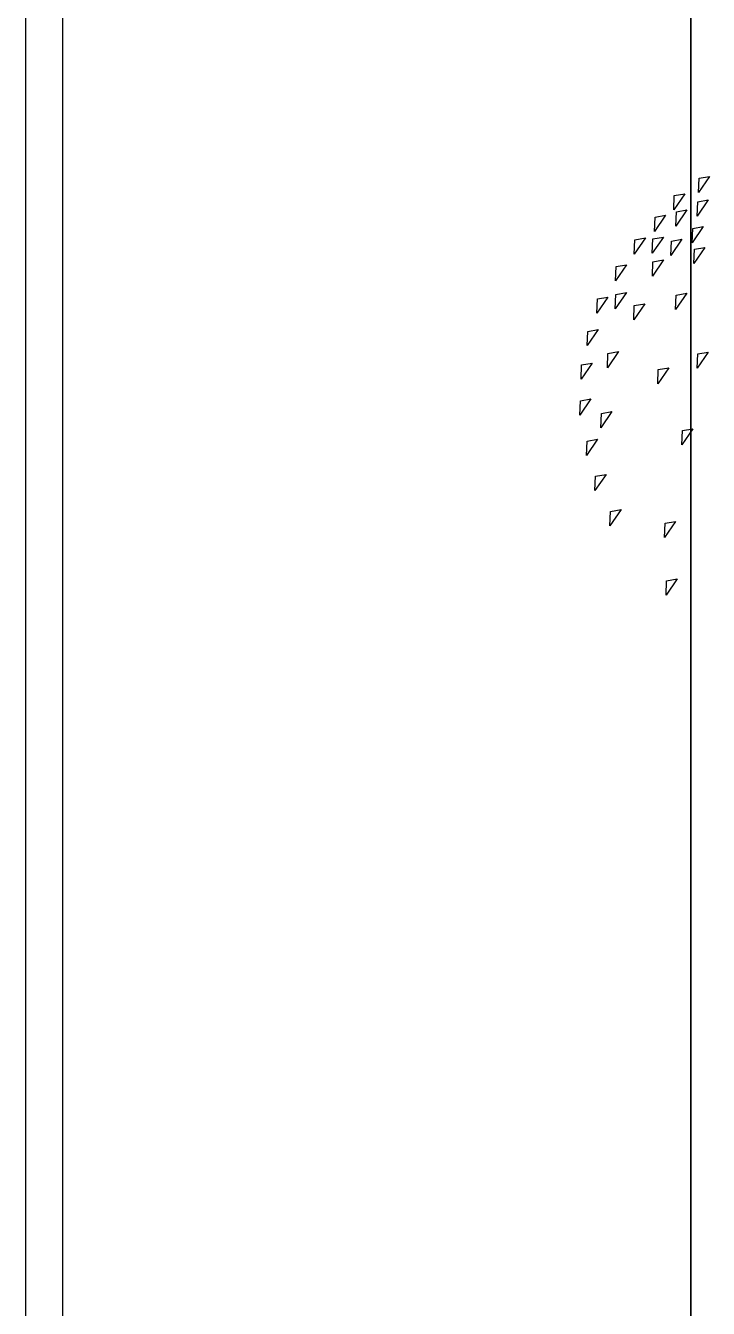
# Model space of a CAD drawing. Header units: millimetres. Extents: x 43168.9 to 43194.6, y -25545.1 to -25543.4.
# Drawn here: x 43171.2919 to 43171.3659, y -25543.8202 to -25543.6812 of the extents above; entities that cross this region are included whole.
import ezdxf

# ---------------------------------------------------------------- set-up
doc = ezdxf.new("R2010")
doc.units = ezdxf.units.MM
doc.header["$LTSCALE"] = 200
doc.layers.add('agac_sgh', color=7, linetype='Continuous', true_color=0x244700)
for name, color, linetype in [('arsasiniri_sgh', 10, 'Continuous'), ('pafta_sgh', 11, 'Continuous'), ('vaziyet-01_sgh', 33, 'Continuous')]:
    doc.layers.add(name, color=color, linetype=linetype)

msp = doc.modelspace()

# ---------------------------------------------------------------- linework, layer by layer
at = {"layer": 'agac_sgh', "color": 0}
for p, q in [((43171.36603, -25543.69757), (43171.36483, -25543.69931)), ((43171.36489, -25543.69777), (43171.36603, -25543.69757)), ((43171.36483, -25543.69931), (43171.36489, -25543.69777)), ((43171.36334, -25543.69944), (43171.36214, -25543.70118)), ((43171.36214, -25543.70118), (43171.3622, -25543.69963)), ((43171.3622, -25543.69963), (43171.36334, -25543.69944)), ((43171.36589, -25543.70012), (43171.36469, -25543.70187)), ((43171.36469, -25543.70187), (43171.36476, -25543.70032)), ((43171.36476, -25543.70032), (43171.36589, -25543.70012)), ((43171.36125, -25543.70178), (43171.36005, -25543.70352)), ((43171.36012, -25543.70197), (43171.36125, -25543.70178)), ((43171.36358, -25543.7012), (43171.36238, -25543.70294)), ((43171.36238, -25543.70294), (43171.36245, -25543.70139)), ((43171.36245, -25543.70139), (43171.36358, -25543.7012)), ((43171.36005, -25543.70352), (43171.36012, -25543.70197)), ((43171.36534, -25543.703), (43171.36414, -25543.70475)), ((43171.3642, -25543.7032), (43171.36534, -25543.703)), ((43171.35907, -25543.70423), (43171.35787, -25543.70598)), ((43171.35787, -25543.70598), (43171.35794, -25543.70443)), ((43171.35794, -25543.70443), (43171.35907, -25543.70423)), ((43171.36102, -25543.70414), (43171.35982, -25543.70588)), ((43171.35982, -25543.70588), (43171.35989, -25543.70433)), ((43171.35989, -25543.70433), (43171.36102, -25543.70414)), ((43171.36303, -25543.70438), (43171.36183, -25543.70613)), ((43171.36189, -25543.70458), (43171.36303, -25543.70438)), ((43171.36414, -25543.70475), (43171.3642, -25543.7032)), ((43171.36183, -25543.70613), (43171.36189, -25543.70458)), ((43171.36552, -25543.70526), (43171.36432, -25543.707)), ((43171.36432, -25543.707), (43171.36438, -25543.70545)), ((43171.36438, -25543.70545), (43171.36552, -25543.70526)), ((43171.35702, -25543.70715), (43171.35582, -25543.70889)), ((43171.35582, -25543.70889), (43171.35589, -25543.70734)), ((43171.35589, -25543.70734), (43171.35702, -25543.70715)), ((43171.36103, -25543.70661), (43171.35983, -25543.70836)), ((43171.35983, -25543.70836), (43171.35989, -25543.70681)), ((43171.35989, -25543.70681), (43171.36103, -25543.70661)), ((43171.35501, -25543.71064), (43171.35381, -25543.71238)), ((43171.35381, -25543.71238), (43171.35388, -25543.71083)), ((43171.35388, -25543.71083), (43171.35501, -25543.71064)), ((43171.35701, -25543.71016), (43171.35581, -25543.71191)), ((43171.35581, -25543.71191), (43171.35588, -25543.71036)), ((43171.35588, -25543.71036), (43171.35701, -25543.71016)), ((43171.359, -25543.71136), (43171.3578, -25543.71311)), ((43171.35787, -25543.71156), (43171.359, -25543.71136)), ((43171.36355, -25543.71023), (43171.36235, -25543.71198)), ((43171.36235, -25543.71198), (43171.36242, -25543.71043)), ((43171.36242, -25543.71043), (43171.36355, -25543.71023)), ((43171.3578, -25543.71311), (43171.35787, -25543.71156)), ((43171.35395, -25543.71415), (43171.35275, -25543.7159)), ((43171.35282, -25543.71435), (43171.35395, -25543.71415)), ((43171.35275, -25543.7159), (43171.35282, -25543.71435)), ((43171.35615, -25543.71654), (43171.35495, -25543.71829)), ((43171.35495, -25543.71829), (43171.35501, -25543.71674)), ((43171.35501, -25543.71674), (43171.35615, -25543.71654)), ((43171.36588, -25543.71659), (43171.36468, -25543.71834)), ((43171.36468, -25543.71834), (43171.36475, -25543.71679)), ((43171.36475, -25543.71679), (43171.36588, -25543.71659)), ((43171.35329, -25543.71779), (43171.35209, -25543.71954)), ((43171.35209, -25543.71954), (43171.35215, -25543.71799)), ((43171.35215, -25543.71799), (43171.35329, -25543.71779)), ((43171.3616, -25543.7183), (43171.36041, -25543.72005)), ((43171.36047, -25543.7185), (43171.3616, -25543.7183)), ((43171.36041, -25543.72005), (43171.36047, -25543.7185)), ((43171.35316, -25543.72168), (43171.35196, -25543.72342)), ((43171.35196, -25543.72342), (43171.35203, -25543.72188)), ((43171.35203, -25543.72188), (43171.35316, -25543.72168)), ((43171.35543, -25543.72304), (43171.35423, -25543.72479)), ((43171.35423, -25543.72479), (43171.3543, -25543.72324)), ((43171.3543, -25543.72324), (43171.35543, -25543.72304)), ((43171.36423, -25543.7249), (43171.36303, -25543.72664)), ((43171.36303, -25543.72664), (43171.3631, -25543.72509)), ((43171.3631, -25543.72509), (43171.36423, -25543.7249)), ((43171.35388, -25543.72605), (43171.35268, -25543.72779)), ((43171.35268, -25543.72779), (43171.35275, -25543.72624)), ((43171.35275, -25543.72624), (43171.35388, -25543.72605)), ((43171.3548, -25543.72985), (43171.3536, -25543.73159)), ((43171.3536, -25543.73159), (43171.35366, -25543.73005)), ((43171.35366, -25543.73005), (43171.3548, -25543.72985)), ((43171.35643, -25543.73367), (43171.35523, -25543.73542)), ((43171.3553, -25543.73387), (43171.35643, -25543.73367)), ((43171.35523, -25543.73542), (43171.3553, -25543.73387)), ((43171.36234, -25543.73496), (43171.36114, -25543.7367)), ((43171.36114, -25543.7367), (43171.3612, -25543.73515)), ((43171.3612, -25543.73515), (43171.36234, -25543.73496)), ((43171.36251, -25543.74117), (43171.36131, -25543.74292)), ((43171.36131, -25543.74292), (43171.36137, -25543.74137)), ((43171.36137, -25543.74137), (43171.36251, -25543.74117))]:
    msp.add_line(p, q, dxfattribs=at)
at = {"layer": 'arsasiniri_sgh', "color": 14}
msp.add_line((43171.364, -25544.89), (43171.364, -25543.58847), dxfattribs=at)
at = {"layer": 'pafta_sgh'}
for p, q in [((43171.29188, -25543.526), (43171.29188, -25544.954)), ((43171.29588, -25543.53), (43171.29588, -25544.95))]:
    msp.add_line(p, q, dxfattribs=at)
at = {"layer": 'vaziyet-01_sgh'}
msp.add_line((43171.364, -25543.58847), (43171.364, -25544.89), dxfattribs=at)

doc.saveas('drawing.dxf')
